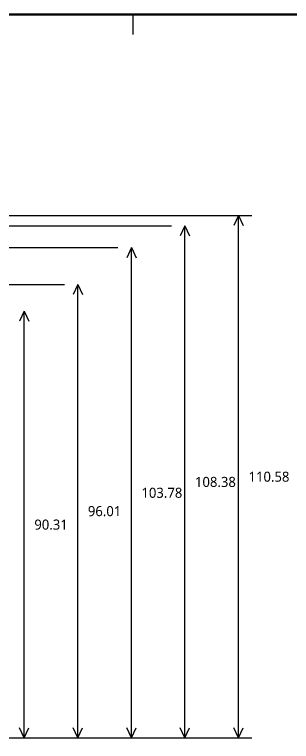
# Model space of a CAD drawing. Header units: metres. Extents: x -18 to 410, y -32 to 287.
# Drawn here: x 92.3 to 133.7, y 178.5 to 287 of the extents above; entities that cross this region are included whole.
import ezdxf

# ---------------------------------------------------------------- set-up
doc = ezdxf.new("R2010")
doc.units = ezdxf.units.M
doc.layers.add('BORDER', color=7, linetype='Continuous')
doc.layers.add('DIM', color=2, linetype='Continuous')
doc.styles.add('CHINESE', font='msjh.ttc')

msp = doc.modelspace()

# ---------------------------------------------------------------- linework, layer by layer
at = {"layer": 'BORDER'}
msp.add_line((110, 287), (110, 284), dxfattribs=at)
at = {"layer": 'BORDER', "lineweight": 50}
msp.add_lwpolyline([(10, 10), (410, 10), (410, 287), (10, 287)], close=True, dxfattribs=at)
at = {"layer": 'DIM', "color": 2}
for p, q in [((25.79, 257), (127.79, 257)), ((125.79, 257), (125.09, 255.5)), ((125.79, 179.03), (125.79, 257)), ((125.79, 257), (126.49, 255.5)), ((25.79, 255.45), (115.79, 255.45)), ((117.79, 255.45), (117.09, 253.95)), ((117.79, 179.03), (117.79, 255.45)), ((117.79, 255.45), (118.49, 253.95)), ((25.79, 252.21), (107.79, 252.21)), ((109.79, 252.21), (109.09, 250.71)), ((109.79, 179.03), (109.79, 252.21)), ((109.79, 252.21), (110.49, 250.71)), ((25.79, 246.73), (99.79, 246.73)), ((101.79, 246.73), (101.09, 245.23)), ((101.79, 179.03), (101.79, 246.73)), ((101.79, 246.73), (102.49, 245.23)), ((93.79, 242.71), (93.09, 241.21)), ((93.79, 179.03), (93.79, 242.71)), ((93.79, 242.71), (94.49, 241.21)), ((93.79, 179.03), (93.09, 180.53)), ((93.79, 179.03), (94.49, 180.53)), ((101.79, 179.03), (101.09, 180.53)), ((101.79, 179.03), (102.49, 180.53)), ((109.79, 179.03), (109.09, 180.53)), ((109.79, 179.03), (110.49, 180.53)), ((117.79, 179.03), (117.09, 180.53)), ((117.79, 179.03), (118.49, 180.53)), ((125.79, 179.03), (125.09, 180.53)), ((125.79, 179.03), (126.49, 180.53)), ((25.79, 179.03), (127.79, 179.03))]:
    msp.add_line(p, q, dxfattribs=at)

# ---------------------------------------------------------------- texts
at = {"layer": 'DIM', "style": 'CHINESE'}
for s, p in [('110.58', (127.29, 217.27)), ('108.38', (119.29, 216.49)), ('103.78', (111.29, 214.87)), ('96.01', (103.29, 212.13)), ('90.31', (95.29, 210.12))]:
    msp.add_text(s, height=1.5, dxfattribs=at).set_placement(p)

doc.saveas('drawing.dxf')
